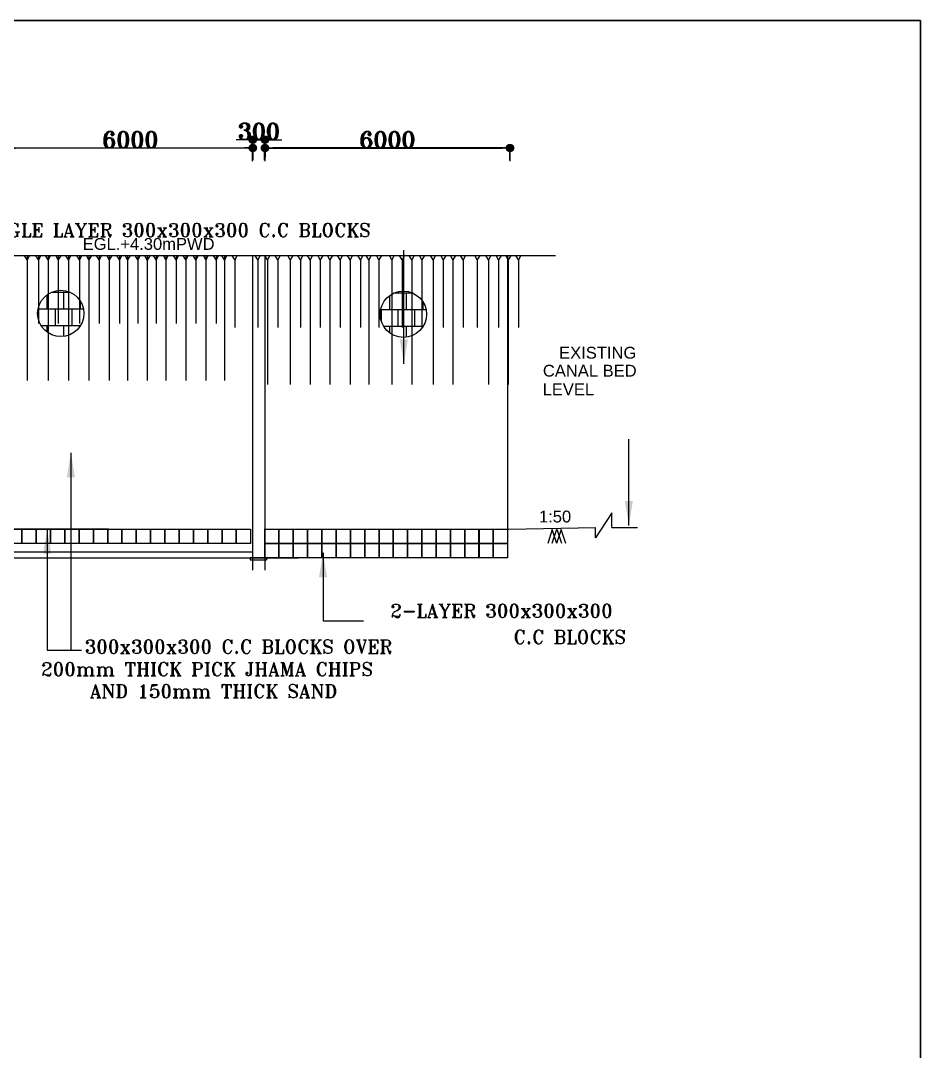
# Model space of a CAD drawing. Header units: metres. Extents: x -98554 to 27544620, y -161930 to 5264560.
# Drawn here: x -16270 to 5763, y 295119 to 320354 of the extents above; entities that cross this region are included whole.
import ezdxf

# ---------------------------------------------------------------- set-up
doc = ezdxf.new("R2010")
doc.units = ezdxf.units.M
doc.header["$LTSCALE"] = 15
doc.header["$MEASUREMENT"] = 0
doc.linetypes.add('2-2', pattern=[50, 25, -25])
doc.linetypes.add('DASHED', pattern=[0.75, 0.5, -0.25])
doc.layers.get('0').update_dxf_attribs({"linetype": 'CONTINUOUS'})
doc.layers.get('Defpoints').update_dxf_attribs({"linetype": 'CONTINUOUS'})
for name, color, linetype in [('Dotted line', 7, 'DASHED'), ('LINE', 7, 'CONTINUOUS'), ('SLOPECON', 12, 'CONTINUOUS')]:
    doc.layers.add(name, color=color, linetype=linetype)
doc.layers.add('lline', color=102, linetype='CONTINUOUS', lineweight=20)
doc.layers.add('Rod', color=245, linetype='CONTINUOUS', lineweight=40)
doc.styles.add('BIG', font='ROMANT.SHX')
doc.styles.get("Standard").update_dxf_attribs({"font": 'arial.ttf'})
doc.dimstyles.new('3', dxfattribs={"dimtxt": 225, "dimasz": 150, "dimexe": 225, "dimexo": 610, "dimgap": 9, "dimtad": 0, "dimdec": 0, "dimzin": 0, "dimdsep": 46, "dimtxsty": 'Standard', "dimblk": 'DOT', "dimcen": 0, "dimclrd": 5, "dimclrt": 1, "dimadec": 0, "dimazin": 0, "dimtfac": 1, "dimtdec": 0, "dimtofl": 0, "dimtmove": 2, "dimatfit": 3, "dimfxl": 1, "dimtolj": 1, "dimtzin": 0, "dimarcsym": 0})
doc.dimstyles.new('ISO-25', dxfattribs={"dimtxt": 250, "dimasz": 2.5, "dimexe": 1.25, "dimexo": 0.625, "dimtad": 1, "dimtxsty": 'BIG', "dimcen": 2.5, "dimadec": 0, "dimazin": 0, "dimtfac": 1, "dimtmove": 0, "dimatfit": 3, "dimfxl": 1, "dimarcsym": 0})

# ---------------------------------------------------------------- blocks, each defined once
blk = doc.blocks.new('_Dot')
at = {"color": 0, "linetype": 'ByBlock', "lineweight": -2}
blk.add_line((-0.5, 0), (-1, 0), dxfattribs=at)
at = {"color": 0, "linetype": 'ByBlock', "const_width": 0.5}
blk.add_lwpolyline([(-0.25, 0, 1), (0.25, 0, 1)], format="xyb", close=True, dxfattribs=at)
blk = doc.blocks.new('*D2976')
at = {"color": 0, "lineweight": -2}
for p, q in [((-16577, 316938), (-16577, 317237)), ((-16377, 317236), (-10777, 317236)), ((-10577, 316938), (-10577, 317237))]:
    blk.add_line(p, q, dxfattribs=at)
at = {"layer": 'Defpoints', "color": 0}
for p in [(-10577, 317236), (-16577, 316938), (-10577, 316938)]:
    blk.add_point(p, dxfattribs=at)
at = {"color": 0, "lineweight": -2, "xscale": 200, "yscale": 200, "zscale": 200, "rotation": 180}
blk.add_blockref('_Dot', (-16577, 317236), dxfattribs=at)
at = {"color": 0, "lineweight": -2, "xscale": 200, "yscale": 200, "zscale": 200}
blk.add_blockref('_Dot', (-10577, 317236), dxfattribs=at)
at = {"color": 0, "insert": (-13577, 317436), "char_height": 400, "attachment_point": 5, "style": 'BIG'}
blk.add_mtext('6000', dxfattribs=at)
blk = doc.blocks.new('*D2977')
at = {"color": 0, "lineweight": -2}
for p, q in [((-10777, 317439), (-10977, 317439)), ((-10577, 317012), (-10577, 317440)), ((-10577, 317439), (-10277, 317439)), ((-10277, 317012), (-10277, 317440)), ((-10077, 317439), (-9877, 317439))]:
    blk.add_line(p, q, dxfattribs=at)
at = {"layer": 'Defpoints', "color": 0}
for p in [(-10277, 317439), (-10577, 317011), (-10277, 317011)]:
    blk.add_point(p, dxfattribs=at)
at = {"color": 0, "lineweight": -2, "xscale": 200, "yscale": 200, "zscale": 200}
blk.add_blockref('_Dot', (-10577, 317439), dxfattribs=at)
at = {"color": 0, "lineweight": -2, "xscale": 200, "yscale": 200, "zscale": 200, "rotation": 180}
blk.add_blockref('_Dot', (-10277, 317439), dxfattribs=at)
at = {"color": 0, "insert": (-10427, 317640), "char_height": 400, "attachment_point": 5, "style": 'BIG'}
blk.add_mtext('300', dxfattribs=at)
blk = doc.blocks.new('*D2978')
at = {"color": 0, "lineweight": -2}
for p, q in [((-10279, 316917), (-10279, 317236)), ((-10079, 317235), (-4479, 317235)), ((-4279, 316917), (-4279, 317236))]:
    blk.add_line(p, q, dxfattribs=at)
at = {"layer": 'Defpoints', "color": 0}
for p in [(-4279, 317235), (-10279, 316916), (-4279, 316916)]:
    blk.add_point(p, dxfattribs=at)
at = {"color": 0, "lineweight": -2, "xscale": 200, "yscale": 200, "zscale": 200, "rotation": 180}
blk.add_blockref('_Dot', (-10279, 317235), dxfattribs=at)
at = {"color": 0, "lineweight": -2, "xscale": 200, "yscale": 200, "zscale": 200}
blk.add_blockref('_Dot', (-4279, 317235), dxfattribs=at)
at = {"color": 0, "insert": (-7279, 317436), "char_height": 400, "attachment_point": 5, "style": 'BIG'}
blk.add_mtext('6000', dxfattribs=at)
blk = doc.blocks.new('*D3120')
at = {"color": 0, "lineweight": -2}
for p, q in [((-10294, 316938), (-10294, 317237)), ((-4494, 317236), (-10094, 317236)), ((-4294, 316938), (-4294, 317237))]:
    blk.add_line(p, q, dxfattribs=at)
at = {"layer": 'Defpoints', "color": 0}
for p in [(-10294, 317236), (-10294, 316938), (-4294, 316938)]:
    blk.add_point(p, dxfattribs=at)
at = {"color": 0, "lineweight": -2, "xscale": 200, "yscale": 200, "zscale": 200, "rotation": 180}
blk.add_blockref('_Dot', (-10294, 317236), dxfattribs=at)
at = {"color": 0, "lineweight": -2, "xscale": 200, "yscale": 200, "zscale": 200}
blk.add_blockref('_Dot', (-4294, 317236), dxfattribs=at)
at = {"color": 0, "insert": (-7294, 317436), "char_height": 400, "attachment_point": 5, "style": 'BIG'}
blk.add_mtext('6000', dxfattribs=at)
blk = doc.blocks.new('*D3121')
at = {"color": 0, "lineweight": -2}
for p, q in [((-10794, 317439), (-10994, 317439)), ((-10594, 317012), (-10594, 317440)), ((-10294, 317439), (-10594, 317439)), ((-10294, 317012), (-10294, 317440)), ((-10094, 317439), (-9894, 317439))]:
    blk.add_line(p, q, dxfattribs=at)
at = {"layer": 'Defpoints', "color": 0}
for p in [(-10594, 317439), (-10594, 317011), (-10294, 317011)]:
    blk.add_point(p, dxfattribs=at)
at = {"color": 0, "lineweight": -2, "xscale": 200, "yscale": 200, "zscale": 200}
blk.add_blockref('_Dot', (-10594, 317439), dxfattribs=at)
at = {"color": 0, "lineweight": -2, "xscale": 200, "yscale": 200, "zscale": 200, "rotation": 180}
blk.add_blockref('_Dot', (-10294, 317439), dxfattribs=at)
at = {"color": 0, "insert": (-10444, 317640), "char_height": 400, "attachment_point": 5, "style": 'BIG'}
blk.add_mtext('300', dxfattribs=at)
blk = doc.blocks.new('*D3122')
at = {"color": 0, "lineweight": -2}
for p, q in [((-16592, 316917), (-16592, 317236)), ((-10792, 317235), (-16392, 317235)), ((-10592, 316917), (-10592, 317236))]:
    blk.add_line(p, q, dxfattribs=at)
at = {"layer": 'Defpoints', "color": 0}
for p in [(-16592, 317235), (-16592, 316916), (-10592, 316916)]:
    blk.add_point(p, dxfattribs=at)
at = {"color": 0, "lineweight": -2, "xscale": 200, "yscale": 200, "zscale": 200, "rotation": 180}
blk.add_blockref('_Dot', (-16592, 317235), dxfattribs=at)
at = {"color": 0, "lineweight": -2, "xscale": 200, "yscale": 200, "zscale": 200}
blk.add_blockref('_Dot', (-10592, 317235), dxfattribs=at)
at = {"color": 0, "insert": (-13592, 317436), "char_height": 400, "attachment_point": 5, "style": 'BIG'}
blk.add_mtext('6000', dxfattribs=at)
blk = doc.blocks.new('*X11')
at = {"color": 0}
for p, q in [((19840, 640), (19840, 912)), ((19924, 960), (20274, 960)), ((20000, 960), (20000, 985)), ((20160, 640), (20160, 960)), ((19664, 640), (20535, 640)), ((19680, 403), (19680, 640)), ((20000, 320), (20000, 640)), ((20320, 320), (20320, 640)), ((20480, 640), (20480, 781)), ((19720, 320), (20479, 320)), ((19840, 190), (19840, 320)), ((20160, 111), (20160, 320))]:
    blk.add_line(p, q, dxfattribs=at)

msp = doc.modelspace()

# ---------------------------------------------------------------- linework, layer by layer
at = {"linetype": '2-2', "ltscale": 2000}
for points in [[(-4347.739, 314602.585), (-4347.739, 307586.36)], [(-16588.234, 307902.286), (-16238.234, 307902.286), (-16238.234, 307552.286), (-16588.234, 307552.286), (-16588.234, 307902.286)], [(-16238.234, 307902.606), (-15888.234, 307902.606), (-15888.234, 307552.606), (-16238.234, 307552.606), (-16238.234, 307902.606)], [(-15888.234, 307902.544), (-15538.234, 307902.544), (-15538.234, 307552.544), (-15888.234, 307552.544), (-15888.234, 307902.544)], [(-15538.234, 307902.481), (-15188.234, 307902.481), (-15188.234, 307552.481), (-15538.234, 307552.481), (-15538.234, 307902.481)], [(-15188.234, 307902.419), (-14838.234, 307902.419), (-14838.234, 307552.419), (-15188.234, 307552.419), (-15188.234, 307902.419)], [(-14838.234, 307902.356), (-14488.234, 307902.356), (-14488.234, 307552.356), (-14838.234, 307552.356), (-14838.234, 307902.356)], [(-14488.234, 307902.356), (-14138.234, 307902.356), (-14138.234, 307552.356), (-14488.234, 307552.356), (-14488.234, 307902.356)], [(-14138.234, 307902.356), (-13788.234, 307902.356), (-13788.234, 307552.356), (-14138.234, 307552.356), (-14138.234, 307902.356)], [(-13788.234, 307902.294), (-13438.234, 307902.294), (-13438.234, 307552.294), (-13788.234, 307552.294), (-13788.234, 307902.294)], [(-13438.234, 307902.231), (-13088.234, 307902.231), (-13088.234, 307552.231), (-13438.234, 307552.231), (-13438.234, 307902.231)], [(-13088.234, 307902.169), (-12738.234, 307902.169), (-12738.234, 307552.169), (-13088.234, 307552.169), (-13088.234, 307902.169)], [(-12738.234, 307902.169), (-12388.234, 307902.169), (-12388.234, 307552.169), (-12738.234, 307552.169), (-12738.234, 307902.169)], [(-12388.234, 307902.106), (-12038.234, 307902.106), (-12038.234, 307552.106), (-12388.234, 307552.106), (-12388.234, 307902.106)], [(-12038.234, 307902.044), (-11688.234, 307902.044), (-11688.234, 307552.044), (-12038.234, 307552.044), (-12038.234, 307902.044)], [(-11688.234, 307901.981), (-11338.234, 307901.981), (-11338.234, 307551.981), (-11688.234, 307551.981), (-11688.234, 307901.981)], [(-11338.234, 307901.669), (-10988.234, 307901.669), (-10988.234, 307551.669), (-11338.234, 307551.669), (-11338.234, 307901.669)], [(-10988.234, 307901.606), (-10638.234, 307901.606), (-10638.234, 307551.606), (-10988.234, 307551.606), (-10988.234, 307901.606)], [(-10293.283, 307902.606), (-9943.283, 307902.606), (-9943.283, 307552.606), (-10293.283, 307552.606), (-10293.283, 307902.606)], [(-9943.283, 307902.544), (-9593.283, 307902.544), (-9593.283, 307552.544), (-9943.283, 307552.544), (-9943.283, 307902.544)], [(-9593.283, 307902.544), (-9243.283, 307902.544), (-9243.283, 307552.544), (-9593.283, 307552.544), (-9593.283, 307902.544)], [(-9243.283, 307902.481), (-8893.283, 307902.481), (-8893.283, 307552.481), (-9243.283, 307552.481), (-9243.283, 307902.481)], [(-8893.283, 307902.419), (-8543.283, 307902.419), (-8543.283, 307552.419), (-8893.283, 307552.419), (-8893.283, 307902.419)], [(-8543.283, 307902.356), (-8193.283, 307902.356), (-8193.283, 307552.356), (-8543.283, 307552.356), (-8543.283, 307902.356)], [(-8193.283, 307902.356), (-7843.283, 307902.356), (-7843.283, 307552.356), (-8193.283, 307552.356), (-8193.283, 307902.356)], [(-7843.283, 307902.294), (-7493.283, 307902.294), (-7493.283, 307552.294), (-7843.283, 307552.294), (-7843.283, 307902.294)], [(-7493.283, 307902.231), (-7143.283, 307902.231), (-7143.283, 307552.231), (-7493.283, 307552.231), (-7493.283, 307902.231)], [(-7143.283, 307902.169), (-6793.283, 307902.169), (-6793.283, 307552.169), (-7143.283, 307552.169), (-7143.283, 307902.169)], [(-6793.283, 307902.169), (-6443.283, 307902.169), (-6443.283, 307552.169), (-6793.283, 307552.169), (-6793.283, 307902.169)], [(-6443.283, 307902.106), (-6093.283, 307902.106), (-6093.283, 307552.106), (-6443.283, 307552.106), (-6443.283, 307902.106)], [(-6093.283, 307902.044), (-5743.283, 307902.044), (-5743.283, 307552.044), (-6093.283, 307552.044), (-6093.283, 307902.044)], [(-5743.283, 307901.981), (-5393.283, 307901.981), (-5393.283, 307551.981), (-5743.283, 307551.981), (-5743.283, 307901.981)], [(-5393.283, 307901.981), (-5043.283, 307901.981), (-5043.283, 307551.981), (-5393.283, 307551.981), (-5393.283, 307901.981)], [(-5047.739, 307901.981), (-4697.739, 307901.981), (-4697.739, 307551.981), (-5047.739, 307551.981), (-5047.739, 307901.981)], [(-4697.739, 307901.981), (-4347.739, 307901.981), (-4347.739, 307551.981), (-4697.739, 307551.981), (-4697.739, 307901.981)], [(-4316.64, 307902.284), (-2193.52, 307947.325)], [(-1795.172, 307947.325), (-1165.736, 307947.325)], [(-10293.283, 307553.606), (-5043.283, 307553.606)], [(-10293.283, 307552.606), (-9943.283, 307552.606), (-9943.283, 307202.606), (-10293.283, 307202.606), (-10293.283, 307552.606)], [(-9943.283, 307552.544), (-9593.283, 307552.544), (-9593.283, 307202.544), (-9943.283, 307202.544), (-9943.283, 307552.544)], [(-9593.283, 307552.544), (-9243.283, 307552.544), (-9243.283, 307202.544), (-9593.283, 307202.544), (-9593.283, 307552.544)], [(-9243.283, 307552.481), (-8893.283, 307552.481), (-8893.283, 307202.481), (-9243.283, 307202.481), (-9243.283, 307552.481)], [(-8893.283, 307552.419), (-8543.283, 307552.419), (-8543.283, 307202.419), (-8893.283, 307202.419), (-8893.283, 307552.419)], [(-8543.283, 307552.356), (-8193.283, 307552.356), (-8193.283, 307202.356), (-8543.283, 307202.356), (-8543.283, 307552.356)], [(-8193.283, 307552.356), (-7843.283, 307552.356), (-7843.283, 307202.356), (-8193.283, 307202.356), (-8193.283, 307552.356)], [(-7843.283, 307552.294), (-7493.283, 307552.294), (-7493.283, 307202.294), (-7843.283, 307202.294), (-7843.283, 307552.294)], [(-7493.283, 307552.231), (-7143.283, 307552.231), (-7143.283, 307202.231), (-7493.283, 307202.231), (-7493.283, 307552.231)], [(-7143.283, 307552.169), (-6793.283, 307552.169), (-6793.283, 307202.169), (-7143.283, 307202.169), (-7143.283, 307552.169)], [(-6793.283, 307552.169), (-6443.283, 307552.169), (-6443.283, 307202.169), (-6793.283, 307202.169), (-6793.283, 307552.169)], [(-6443.283, 307552.106), (-6093.283, 307552.106), (-6093.283, 307202.106), (-6443.283, 307202.106), (-6443.283, 307552.106)], [(-6093.283, 307552.044), (-5743.283, 307552.044), (-5743.283, 307202.044), (-6093.283, 307202.044), (-6093.283, 307552.044)], [(-5743.283, 307551.981), (-5393.283, 307551.981), (-5393.283, 307201.981), (-5743.283, 307201.981), (-5743.283, 307551.981)], [(-5393.283, 307551.981), (-5043.283, 307551.981), (-5043.283, 307201.981), (-5393.283, 307201.981), (-5393.283, 307551.981)], [(-5047.739, 307551.981), (-4697.739, 307551.981), (-4697.739, 307201.981), (-5047.739, 307201.981), (-5047.739, 307551.981)], [(-4697.739, 307551.981), (-4347.739, 307551.981), (-4347.739, 307201.981), (-4697.739, 307201.981), (-4697.739, 307551.981)], [(-17188.234, 307202.669), (-9464.917, 307202.669)], [(-16588.234, 307352.669), (-10591.992, 307352.669)]]:
    msp.add_lwpolyline(points, dxfattribs=at)
for points in [[(-14117.217, 307902.286), (-29265.443, 307902.286)], [(-10305.314, 307902.284), (-4316.64, 307902.284)]]:
    msp.add_lwpolyline(points)
at = {"layer": 'Dotted line', "linetype": '2-2', "ltscale": 2000}
msp.add_lwpolyline([(-1795.172, 307947.325), (-1795.172, 308302.98), (-2196.616, 307695.474), (-2193.52, 307947.325)], dxfattribs=at)
at = {"layer": 'LINE'}
for p, q in [((-10591.992, 314602.566), (-10591.992, 306902.649)), ((-10291.993, 314602.567), (-10291.993, 306902.649)), ((-3354.128, 307560.737), (-3244.123, 307905.546)), ((-3258.338, 307905.546), (-3149.564, 307560.737)), ((-3252.564, 307560.737), (-3142.559, 307905.546)), ((-3138.257, 307560.737), (-3028.252, 307905.546)), ((-3137.78, 307905.546), (-3029.006, 307560.737)), ((-3037.447, 307905.546), (-2928.673, 307560.737)), ((-10300.695, 307202.669), (-10650.695, 307202.669)), ((-10650.695, 307202.669), (-10650.695, 307152.669)), ((-10650.695, 307152.669), (-10250.695, 307152.669)), ((-10552.38, 307202.669), (-10502.38, 307202.669)), ((-10250.695, 307202.669), (-10250.695, 307152.669))]:
    msp.add_line(p, q, dxfattribs=at)
at = {"layer": 'LINE', "color": 3, "lineweight": 30, "ltscale": 20}
msp.add_lwpolyline([(-83711.392, 246362.865), (5763.081, 246362.865), (5763.081, 320354.19), (-83711.392, 320354.19)], close=True, dxfattribs=at)
at = {"layer": 'LINE'}
for points in [[(-16054.747, 314600.182), (-16113.535, 314494.035), (-16176.414, 314600.182)], [(-15774.046, 314602.67), (-15832.834, 314496.522), (-15895.713, 314602.67)], [(-15538.551, 314600.182), (-15597.339, 314494.035), (-15660.217, 314600.182)], [(-15288.402, 314600.182), (-15347.19, 314494.035), (-15410.068, 314600.182)], [(-15041.107, 314600.182), (-15099.895, 314494.035), (-15162.773, 314600.182)], [(-14772.471, 314602.67), (-14831.26, 314496.522), (-14894.138, 314602.67)], [(-14536.976, 314600.182), (-14595.764, 314494.035), (-14658.642, 314600.182)], [(-14286.827, 314600.182), (-14345.615, 314494.035), (-14408.494, 314600.182)], [(-14039.532, 314600.182), (-14098.32, 314494.035), (-14161.198, 314600.182)], [(-13789.384, 314600.182), (-13848.172, 314494.035), (-13911.05, 314600.182)], [(-13591.014, 314600.182), (-13649.802, 314494.035), (-13712.681, 314600.182)], [(-13340.866, 314600.182), (-13399.654, 314494.035), (-13462.532, 314600.182)], [(-13109.666, 314596.341), (-13168.454, 314490.194), (-13231.332, 314596.341)], [(-12895.084, 314600.182), (-12953.873, 314494.035), (-13016.751, 314600.182)], [(-12652.979, 314602.67), (-12711.767, 314496.522), (-12774.645, 314602.67)], [(-12404.631, 314602.67), (-12463.419, 314496.522), (-12526.298, 314602.67)], [(-12169.133, 314602.67), (-12227.921, 314496.522), (-12290.799, 314602.67)], [(-11918.984, 314602.67), (-11977.772, 314496.522), (-12040.651, 314602.67)], [(-11673.371, 314602.67), (-11732.159, 314496.522), (-11795.037, 314602.67)], [(-11423.222, 314602.67), (-11482.011, 314496.522), (-11544.889, 314602.67)], [(-11218.076, 314600.182), (-11276.864, 314494.035), (-11339.742, 314600.182)], [(-10967.928, 314600.182), (-11026.716, 314494.035), (-11089.594, 314600.182)], [(-10401.341, 314602.67), (-10460.129, 314496.522), (-10523.008, 314602.67)], [(-10165.845, 314600.182), (-10224.633, 314494.035), (-10287.512, 314600.182)], [(-9915.697, 314600.182), (-9974.485, 314494.035), (-10037.363, 314600.182)], [(-9607.928, 314600.182), (-9666.716, 314494.035), (-9729.594, 314600.182)], [(-9357.779, 314600.182), (-9416.567, 314494.035), (-9479.446, 314600.182)], [(-9122.283, 314602.67), (-9181.072, 314496.522), (-9243.95, 314602.67)], [(-8872.135, 314602.67), (-8930.923, 314496.522), (-8993.801, 314602.67)], [(-8636.636, 314602.67), (-8695.424, 314496.522), (-8758.303, 314602.67)], [(-8386.488, 314602.67), (-8445.276, 314496.522), (-8508.154, 314602.67)], [(-8140.875, 314602.67), (-8199.663, 314496.522), (-8262.541, 314602.67)], [(-7890.726, 314602.67), (-7949.514, 314496.522), (-8012.393, 314602.67)], [(-7685.58, 314600.182), (-7744.368, 314494.035), (-7807.246, 314600.182)], [(-7435.431, 314600.182), (-7494.219, 314494.035), (-7557.098, 314600.182)], [(-7118.993, 314602.67), (-7177.781, 314496.522), (-7240.66, 314602.67)], [(-6868.845, 314602.67), (-6927.633, 314496.522), (-6990.511, 314602.67)], [(-6633.349, 314600.182), (-6692.137, 314494.035), (-6755.015, 314600.182)], [(-6383.201, 314600.182), (-6441.989, 314494.035), (-6504.867, 314600.182)], [(-6110.393, 314602.67), (-6169.181, 314496.522), (-6232.059, 314602.67)], [(-5860.245, 314602.67), (-5919.033, 314496.522), (-5981.911, 314602.67)], [(-5624.749, 314600.182), (-5683.537, 314494.035), (-5746.415, 314600.182)], [(-5374.6, 314600.182), (-5433.388, 314494.035), (-5496.267, 314600.182)], [(-5028.039, 314600.182), (-5086.827, 314494.035), (-5149.706, 314600.182)], [(-4755.232, 314602.67), (-4814.02, 314496.522), (-4876.898, 314602.67)], [(-4505.083, 314602.67), (-4563.871, 314496.522), (-4626.75, 314602.67)], [(-4269.587, 314600.182), (-4328.375, 314494.035), (-4391.254, 314600.182)], [(-4019.439, 314600.182), (-4078.227, 314494.035), (-4141.105, 314600.182)]]:
    msp.add_lwpolyline(points, dxfattribs=at)
at = {"layer": 'LINE', "color": 0}
for centre in [(-15285.939, 313184.697), (-6898.098, 313166.717)]:
    msp.add_circle(centre, 566.784, dxfattribs=at)
at = {"layer": 'Rod', "lineweight": -2}
msp.add_lwpolyline([(-17488.234, 314602.545), (-3175.801, 314602.589)], dxfattribs=at)
at = {"layer": 'SLOPECON'}
for p, q in [((-16113.535, 314600.182), (-16113.535, 311545.249)), ((-15832.834, 314602.67), (-15832.834, 312938.126)), ((-15597.339, 314600.182), (-15597.339, 311545.249)), ((-15347.19, 314600.182), (-15347.19, 312938.126)), ((-15099.895, 314600.182), (-15099.895, 311545.249)), ((-14831.26, 314602.67), (-14831.26, 312938.126)), ((-14595.764, 314600.182), (-14595.764, 311545.249)), ((-14345.615, 314600.182), (-14345.615, 312938.126)), ((-14098.32, 314600.182), (-14098.32, 311545.249)), ((-13848.172, 314600.182), (-13848.172, 312938.126)), ((-13649.802, 314600.182), (-13649.802, 311545.249)), ((-13399.654, 314600.182), (-13399.654, 312938.126)), ((-13168.454, 314596.341), (-13168.454, 311541.408)), ((-12953.873, 314600.182), (-12953.873, 312938.126)), ((-12713.568, 314602.67), (-12713.568, 311545.249)), ((-12463.419, 314602.67), (-12463.419, 312938.126)), ((-12227.921, 314602.67), (-12227.921, 311545.249)), ((-11977.772, 314602.67), (-11977.772, 312938.126)), ((-11732.159, 314602.67), (-11732.159, 311545.249)), ((-11482.011, 314602.67), (-11482.011, 312938.126)), ((-11276.864, 314600.182), (-11276.864, 311545.249)), ((-11026.716, 314500.182), (-11026.716, 312838.126)), ((-10460.129, 314502.67), (-10460.129, 312838.126)), ((-10224.633, 314500.182), (-10224.633, 311445.249)), ((-9974.485, 314500.182), (-9974.485, 312838.126)), ((-9666.716, 314500.182), (-9666.716, 311445.249)), ((-9416.567, 314500.182), (-9416.567, 312838.126)), ((-9181.072, 314502.67), (-9181.072, 311445.249)), ((-8930.923, 314502.67), (-8930.923, 312838.126)), ((-8695.424, 314502.67), (-8695.424, 311445.249)), ((-8445.276, 314502.67), (-8445.276, 312838.126)), ((-8199.663, 314502.67), (-8199.663, 311445.249)), ((-7949.514, 314502.67), (-7949.514, 312838.126)), ((-7744.368, 314500.182), (-7744.368, 311445.249)), ((-7494.219, 314500.182), (-7494.219, 312838.126)), ((-7177.781, 314502.67), (-7177.781, 311445.249)), ((-6927.633, 314502.67), (-6927.633, 312838.126)), ((-6692.137, 314500.182), (-6692.137, 311445.249)), ((-6441.989, 314500.182), (-6441.989, 312838.126)), ((-6169.181, 314502.67), (-6169.181, 311445.249)), ((-5919.033, 314502.67), (-5919.033, 312838.126)), ((-5683.537, 314500.182), (-5683.537, 311445.249)), ((-5433.388, 314500.182), (-5433.388, 312838.126)), ((-5086.827, 314500.182), (-5086.827, 312838.126)), ((-4814.02, 314502.67), (-4814.02, 311445.249)), ((-4563.871, 314502.67), (-4563.871, 312838.126)), ((-4328.375, 314500.182), (-4328.375, 311445.249)), ((-4078.227, 314500.182), (-4078.227, 312838.126))]:
    msp.add_line(p, q, dxfattribs=at)

# ---------------------------------------------------------------- block references
at = {"layer": 'LINE', "color": 0, "xscale": 1.275000000139698, "yscale": 1.274999999965075, "zscale": 1.275}
for p in [(-40912.402, 312481.795), (-32524.56, 312463.815)]:
    msp.add_blockref('*X11', p, dxfattribs=at)

# ---------------------------------------------------------------- texts
at = {"layer": 'LINE', "style": 'BIG'}
for s, height, p in [('SINGLE LAYER 300x300x300 C.C BLOCKS', 330.85924, (-17384.27, 315060.08)), ('2-LAYER 300x300x300', 330.85924, (-7217.654, 305740.301)), ('C.C BLOCKS', 330.8592, (-4199.694, 305099.278)), ('300x300x300 C.C BLOCKS OVER', 330.85924, (-14701.679, 304862.119)), (' 200mm THICK PICK JHAMA CHIPS', 330.85924, (-15995.296, 304310.082)), ('AND 150mm THICK SAND', 330.85924, (-14574.994, 303772.038))]:
    msp.add_text(s, height=height, dxfattribs=at).set_placement(p)
at = {"layer": 'lline', "lineweight": 20}
for s, p in [('EGL.+4.30mPWD', (-14751.06, 314741.998)), ('EXISTING', (-3083.432, 312078.158)), ('CANAL BED', (-3480.847, 311638.152)), ('LEVEL', (-3487.524, 311182.875)), ('1:50', (-3576.738, 308068.076))]:
    msp.add_text(s, height=290, dxfattribs=at).set_placement(p)

# ---------------------------------------------------------------- dimensions: what is measured, and where the dimension line sits
dim = msp.add_linear_dim(base=(-10594, 317439.021), p1=(-10294, 317011.246), p2=(-10594, 317011.246), angle=180, dimstyle='ISO-25', override={"dimtxt": 400, "dimasz": 200, "dimblk1": 'Dot', "dimblk2": 'Dot', "dimsah": 1})
dim.commit()
dim.dimension.update_dxf_attribs({"geometry": '*D3121', "text_midpoint": (-10444, 317439.021), "dimtype": 160})
dim = msp.add_linear_dim(base=(-10276.673, 317439.021), p1=(-10576.673, 317011.246), p2=(-10276.673, 317011.246), dimstyle='ISO-25', override={"dimtxt": 400, "dimasz": 200, "dimblk1": 'Dot', "dimblk2": 'Dot', "dimsah": 1})
dim.commit()
dim.dimension.update_dxf_attribs({"geometry": '*D2977', "text_midpoint": (-10426.673, 317439.021), "dimtype": 160})
for base, p1, p2, picture, middle in [((-16591.622, 317235.086), (-10591.622, 316916.157), (-16591.622, 316916.157), '*D3122', (-13591.622, 317435.711)), ((-10293.991, 317235.619), (-4293.991, 316937.671), (-10293.991, 316937.671), '*D3120', (-7293.991, 317436.244))]:
    dim = msp.add_linear_dim(base=base, p1=p1, p2=p2, angle=180, dimstyle='ISO-25', override={"dimtxt": 400, "dimasz": 200, "dimblk1": 'Dot', "dimblk2": 'Dot', "dimsah": 1})
    dim.commit()
    dim.dimension.update_dxf_attribs({"geometry": picture, "text_midpoint": middle})
for base, p1, p2, picture, middle in [((-10576.682, 317235.619), (-16576.682, 316937.671), (-10576.682, 316937.671), '*D2976', (-13576.682, 317436.244)), ((-4279.051, 317235.086), (-10279.051, 316916.157), (-4279.051, 316916.157), '*D2978', (-7279.051, 317435.711))]:
    dim = msp.add_linear_dim(base=base, p1=p1, p2=p2, dimstyle='ISO-25', override={"dimtxt": 400, "dimasz": 200, "dimblk1": 'Dot', "dimblk2": 'Dot', "dimsah": 1})
    dim.commit()
    dim.dimension.update_dxf_attribs({"geometry": picture, "text_midpoint": middle})

# ---------------------------------------------------------------- leaders
at = {"layer": 'LINE'}
for points in [[(-6885.969, 311948.758), (-6885.969, 314736.677)], [(-1375.604, 307996.923), (-1375.604, 310105.356)], [(-15038.625, 309773.462), (-15038.625, 304937.726)], [(-15619.568, 307904.842), (-15619.568, 304938.382), (-14779.851, 304938.382)], [(-8865.145, 307325.958), (-8865.145, 305661.017), (-7873.275, 305661.017)]]:
    msp.add_leader(points, dimstyle='3', override={"dimasz": 600}, dxfattribs=at)

doc.saveas('drawing.dxf')
